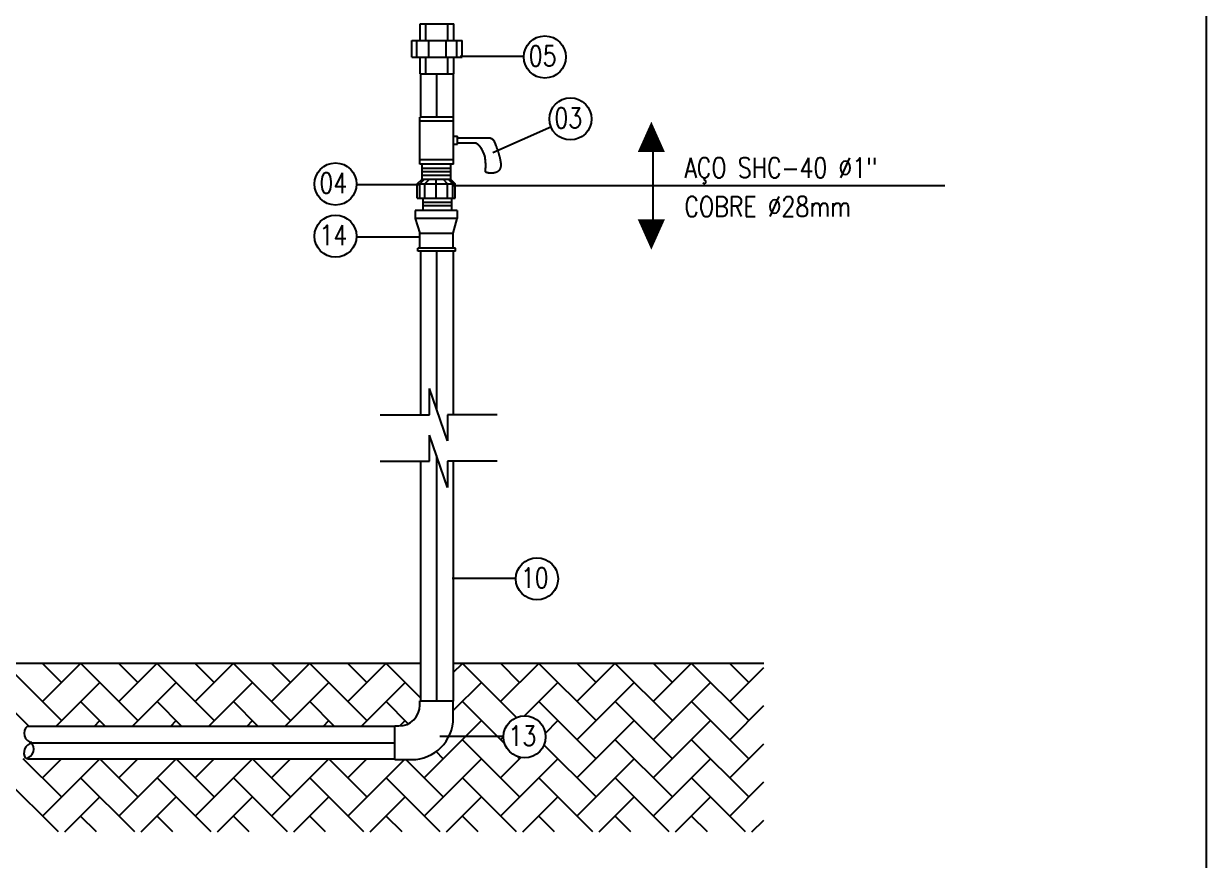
# Model space of a CAD drawing. Header units: millimetres. Extents: x 23536 to 47095, y 9984 to 20154.
# Drawn here: x 23630.24 to 23641.93, y 9996.04 to 10004.31 of the extents above; entities that cross this region are included whole.
import ezdxf

# ---------------------------------------------------------------- set-up
doc = ezdxf.new("R2010")
doc.units = ezdxf.units.MM
doc.header["$LTSCALE"] = 30
doc.header["$MEASUREMENT"] = 0
for name, color, linetype in [('ARQ', 8, 'CONTINUOUS'), ('DIM', 7, 'CONTINUOUS'), ('INC', 7, 'CONTINUOUS'), ('LAYER8', 1, 'CONTINUOUS'), ('NORMO-INST', 3, 'CONTINUOUS')]:
    doc.layers.add(name, color=color, linetype=linetype)
doc.styles.add('ROMANS', font='romans.shx', dxfattribs={"height": 0.14})

msp = doc.modelspace()

# ---------------------------------------------------------------- linework, layer by layer
at = {"layer": 'ARQ'}
for p, q in [((23634.323, 10003.81), (23634.323, 10003.387)), ((23636.459, 10003.041), (23636.459, 10002.326)), ((23634.483, 10002.709), (23639.342, 10002.709)), ((23634.156, 10002.237), (23634.487, 10002.237)), ((23634.323, 10002.059), (23634.323, 10000.502)), ((23634.432, 10000.185), (23634.253, 10000.702)), ((23634.253, 10000.444), (23634.253, 10000.702)), ((23633.765, 10000.444), (23634.253, 10000.444)), ((23634.921, 10000.444), (23634.432, 10000.444)), ((23634.432, 10000.444), (23634.432, 10000.185)), ((23634.253, 9999.984), (23634.253, 10000.243)), ((23634.432, 9999.726), (23634.253, 10000.243)), ((23634.323, 10000.042), (23634.323, 9997.612)), ((23633.765, 9999.984), (23634.253, 9999.984)), ((23634.921, 9999.984), (23634.432, 9999.984)), ((23634.432, 9999.984), (23634.432, 9999.726)), ((23630.618, 9997.421), (23630.053, 9997.985)), ((23630.429, 9997.609), (23630.805, 9997.985)), ((23630.618, 9997.798), (23630.43, 9997.985)), ((23631.372, 9997.421), (23630.808, 9997.985)), ((23631.184, 9997.609), (23631.56, 9997.985)), ((23631.372, 9997.798), (23631.185, 9997.985)), ((23632.126, 9997.421), (23631.562, 9997.985)), ((23631.938, 9997.609), (23632.314, 9997.985)), ((23632.126, 9997.798), (23631.939, 9997.985)), ((23632.881, 9997.421), (23632.316, 9997.985)), ((23632.692, 9997.609), (23633.068, 9997.985)), ((23632.881, 9997.798), (23632.693, 9997.985)), ((23633.635, 9997.421), (23633.07, 9997.985)), ((23633.446, 9997.609), (23633.822, 9997.985)), ((23633.635, 9997.798), (23633.447, 9997.985)), ((23634.163, 9997.646), (23633.825, 9997.985)), ((23634.487, 9997.896), (23634.577, 9997.985)), ((23635.111, 9997.453), (23634.579, 9997.985)), ((23634.955, 9997.609), (23635.331, 9997.985)), ((23635.143, 9997.798), (23634.956, 9997.985)), ((23635.898, 9997.421), (23635.333, 9997.985)), ((23635.709, 9997.609), (23636.085, 9997.985)), ((23635.898, 9997.798), (23635.71, 9997.985)), ((23636.652, 9997.421), (23636.087, 9997.985)), ((23636.463, 9997.609), (23636.839, 9997.985)), ((23636.652, 9997.798), (23636.464, 9997.985)), ((23637.406, 9997.421), (23636.842, 9997.985)), ((23637.218, 9997.609), (23637.555, 9997.947)), ((23637.406, 9997.798), (23637.219, 9997.985)), ((23630.564, 9997.367), (23630.995, 9997.798)), ((23631.319, 9997.367), (23631.749, 9997.798)), ((23632.073, 9997.367), (23632.504, 9997.798)), ((23632.827, 9997.367), (23633.258, 9997.798)), ((23633.581, 9997.367), (23634.012, 9997.798)), ((23634.488, 9997.52), (23634.766, 9997.798)), ((23635.192, 9997.469), (23635.52, 9997.798)), ((23635.709, 9997.232), (23636.275, 9997.798)), ((23636.463, 9997.232), (23637.029, 9997.798)), ((23630.294, 9997.367), (23630.052, 9997.609)), ((23631.048, 9997.367), (23630.806, 9997.609)), ((23631.803, 9997.367), (23631.561, 9997.609)), ((23632.557, 9997.367), (23632.315, 9997.609)), ((23633.311, 9997.367), (23633.069, 9997.609)), ((23634.043, 9997.39), (23633.823, 9997.609)), ((23634.996, 9997.191), (23634.578, 9997.609)), ((23635.898, 9997.044), (23635.332, 9997.609)), ((23636.652, 9997.044), (23636.086, 9997.609)), ((23637.406, 9997.044), (23636.84, 9997.609)), ((23637.218, 9997.232), (23637.555, 9997.57)), ((23630.942, 9997.367), (23630.995, 9997.421)), ((23631.696, 9997.367), (23631.749, 9997.421)), ((23632.45, 9997.367), (23632.504, 9997.421)), ((23633.204, 9997.367), (23633.258, 9997.421)), ((23633.959, 9997.368), (23634.012, 9997.421)), ((23634.201, 9996.855), (23634.766, 9997.421)), ((23635.397, 9997.297), (23635.52, 9997.421)), ((23635.709, 9996.855), (23636.275, 9997.421)), ((23636.463, 9996.855), (23637.029, 9997.421)), ((23635.143, 9996.667), (23634.578, 9997.232)), ((23634.955, 9997.232), (23634.984, 9997.261)), ((23636.652, 9996.667), (23636.086, 9997.232)), ((23637.406, 9996.667), (23636.84, 9997.232)), ((23630.32, 9997.203), (23633.906, 9997.203)), ((23634.389, 9997.044), (23634.317, 9997.115)), ((23635.898, 9996.667), (23635.384, 9997.18)), ((23637.218, 9996.855), (23637.555, 9997.192)), ((23630.618, 9996.667), (23630.239, 9997.045)), ((23630.429, 9996.478), (23630.995, 9997.043)), ((23630.429, 9996.855), (23630.618, 9997.043)), ((23631.372, 9996.667), (23630.995, 9997.043)), ((23631.184, 9996.478), (23631.749, 9997.043)), ((23631.184, 9996.855), (23631.372, 9997.043)), ((23632.126, 9996.667), (23631.749, 9997.043)), ((23631.938, 9996.478), (23632.503, 9997.043)), ((23631.938, 9996.855), (23632.126, 9997.043)), ((23632.881, 9996.667), (23632.504, 9997.043)), ((23632.692, 9996.478), (23633.258, 9997.043)), ((23632.692, 9996.855), (23632.88, 9997.043)), ((23633.635, 9996.667), (23633.258, 9997.043)), ((23633.446, 9996.855), (23633.635, 9997.043)), ((23633.446, 9996.478), (23634.005, 9997.036)), ((23634.389, 9996.667), (23634.019, 9997.036)), ((23634.201, 9996.478), (23634.766, 9997.044)), ((23634.955, 9996.855), (23635.156, 9997.056)), ((23634.955, 9996.478), (23635.52, 9997.044)), ((23635.143, 9997.044), (23635.122, 9997.065)), ((23635.709, 9996.478), (23636.275, 9997.044)), ((23636.463, 9996.478), (23637.029, 9997.044)), ((23630.587, 9996.321), (23630.052, 9996.855)), ((23631.341, 9996.321), (23630.806, 9996.855)), ((23632.095, 9996.321), (23631.561, 9996.855)), ((23632.849, 9996.321), (23632.315, 9996.855)), ((23633.604, 9996.321), (23633.069, 9996.855)), ((23634.358, 9996.321), (23633.823, 9996.855)), ((23635.112, 9996.321), (23634.578, 9996.855)), ((23635.866, 9996.321), (23635.332, 9996.855)), ((23636.621, 9996.321), (23636.086, 9996.855)), ((23637.375, 9996.321), (23636.84, 9996.855)), ((23637.218, 9996.478), (23637.555, 9996.815)), ((23630.649, 9996.321), (23630.995, 9996.667)), ((23631.403, 9996.321), (23631.749, 9996.667)), ((23632.158, 9996.321), (23632.504, 9996.667)), ((23632.912, 9996.321), (23633.258, 9996.667)), ((23633.666, 9996.321), (23634.012, 9996.667)), ((23634.42, 9996.321), (23634.766, 9996.667)), ((23635.175, 9996.321), (23635.52, 9996.667)), ((23635.929, 9996.321), (23636.275, 9996.667)), ((23636.683, 9996.321), (23637.029, 9996.667)), ((23630.964, 9996.321), (23630.806, 9996.478)), ((23631.718, 9996.321), (23631.561, 9996.478)), ((23632.472, 9996.321), (23632.315, 9996.478)), ((23633.226, 9996.321), (23633.069, 9996.478)), ((23633.981, 9996.321), (23633.823, 9996.478)), ((23634.735, 9996.321), (23634.578, 9996.478)), ((23635.489, 9996.321), (23635.332, 9996.478)), ((23636.243, 9996.321), (23636.086, 9996.478)), ((23636.998, 9996.321), (23636.84, 9996.478)), ((23637.437, 9996.321), (23637.555, 9996.438))]:
    msp.add_line(p, q, dxfattribs=at)
for points in [[(23636.444, 10003.34, 0, 0.267, 0), (23636.444, 10003.041, 0.267, 0.267, 0)], [(23636.444, 10002.074, 0, 0.267, 0), (23636.444, 10002.373, 0.267, 0.267, 0)]]:
    msp.add_lwpolyline(points, format="xyseb", dxfattribs=at)
for centre, radius, start, end in [((23630.343, 9997.296), 0.095, 131.6191, 260.6759), ((23630.346, 9997.102), 0.1, 102.7481, 213.6002), ((23630.248, 9997.14), 0.095, 279.3241, 48.3809)]:
    msp.add_arc(centre, radius, start, end, dxfattribs=at)
at = {"layer": 'DIM', "color": 7}
for p, q in [((23634.216, 10004.142), (23634.216, 10004.307)), ((23634.435, 10004.142), (23634.435, 10004.307)), ((23634.128, 10003.976), (23634.128, 10004.142)), ((23634.245, 10003.976), (23634.245, 10004.142)), ((23634.418, 10003.976), (23634.418, 10004.142)), ((23634.523, 10003.976), (23634.523, 10004.142)), ((23634.216, 10003.811), (23634.216, 10003.976)), ((23634.435, 10003.811), (23634.435, 10003.976)), ((23634.489, 10003.344), (23634.158, 10003.344)), ((23634.489, 10002.961), (23634.158, 10002.961)), ((23634.181, 10002.879), (23634.462, 10002.879)), ((23634.181, 10002.846), (23634.462, 10002.846)), ((23634.157, 10002.724), (23634.204, 10002.771)), ((23634.157, 10002.584), (23634.157, 10002.724)), ((23634.181, 10002.812), (23634.462, 10002.812)), ((23634.207, 10002.724), (23634.254, 10002.771)), ((23634.207, 10002.584), (23634.207, 10002.724)), ((23634.32, 10002.584), (23634.32, 10002.771)), ((23634.432, 10002.724), (23634.386, 10002.771)), ((23634.432, 10002.584), (23634.432, 10002.724)), ((23634.482, 10002.724), (23634.436, 10002.771)), ((23634.482, 10002.584), (23634.482, 10002.724)), ((23634.187, 10002.544), (23634.469, 10002.544)), ((23634.187, 10002.51), (23634.469, 10002.51))]:
    msp.add_line(p, q, dxfattribs=at)
at = {"layer": 'INC'}
for p, q in [((23634.163, 10003.81), (23634.163, 10003.387)), ((23634.487, 10003.81), (23634.487, 10003.387)), ((23634.163, 10002.069), (23634.163, 10000.444)), ((23634.487, 10002.069), (23634.487, 10000.444)), ((23634.163, 9999.984), (23634.163, 9997.612)), ((23634.487, 9999.984), (23634.487, 9997.612)), ((23634.163, 9997.985), (23628.822, 9997.985)), ((23637.555, 9997.985), (23634.487, 9997.985)), ((23630.28, 9997.367), (23633.906, 9997.367)), ((23630.28, 9997.043), (23633.906, 9997.043))]:
    msp.add_line(p, q, dxfattribs=at)
at = {"layer": 'LAYER8'}
msp.add_line((23641.927, 9984.83), (23641.927, 10013.232), dxfattribs=at)
at = {"layer": 'NORMO-INST'}
for p, q in [((23634.161, 10004.142), (23634.161, 10004.307)), ((23634.161, 10004.307), (23634.493, 10004.307)), ((23634.493, 10004.142), (23634.493, 10004.307)), ((23634.079, 10004.142), (23634.575, 10004.142)), ((23634.079, 10003.976), (23634.079, 10004.142)), ((23634.575, 10003.976), (23634.575, 10004.142)), ((23634.079, 10003.976), (23634.575, 10003.976)), ((23634.161, 10003.811), (23634.161, 10003.976)), ((23634.493, 10003.811), (23634.493, 10003.976)), ((23635.19, 10003.984), (23634.554, 10003.984)), ((23634.161, 10003.811), (23634.493, 10003.811)), ((23634.158, 10002.921), (23634.158, 10003.384)), ((23634.489, 10003.384), (23634.158, 10003.384)), ((23634.489, 10002.921), (23634.489, 10003.384)), ((23634.489, 10003.198), (23634.53, 10003.198)), ((23634.53, 10003.116), (23634.53, 10003.198)), ((23635.459, 10003.29), (23634.877, 10003.032)), ((23634.489, 10003.116), (23634.53, 10003.116)), ((23634.489, 10002.921), (23634.158, 10002.921)), ((23634.181, 10002.771), (23634.181, 10002.92)), ((23634.462, 10002.771), (23634.462, 10002.92)), ((23633.525, 10002.72), (23634.162, 10002.72)), ((23634.132, 10002.724), (23634.179, 10002.771)), ((23634.132, 10002.584), (23634.132, 10002.724)), ((23634.132, 10002.724), (23634.507, 10002.724)), ((23634.179, 10002.771), (23634.46, 10002.771)), ((23634.46, 10002.771), (23634.507, 10002.724)), ((23634.507, 10002.584), (23634.507, 10002.724)), ((23634.132, 10002.584), (23634.507, 10002.584)), ((23634.187, 10002.584), (23634.187, 10002.47)), ((23634.469, 10002.584), (23634.469, 10002.47)), ((23634.11, 10002.462), (23634.11, 10002.383)), ((23634.527, 10002.462), (23634.11, 10002.462)), ((23634.11, 10002.383), (23634.156, 10002.237)), ((23634.527, 10002.383), (23634.11, 10002.383)), ((23634.487, 10002.383), (23634.156, 10002.383)), ((23634.487, 10002.383), (23634.156, 10002.383)), ((23634.487, 10002.237), (23634.527, 10002.383)), ((23634.527, 10002.462), (23634.527, 10002.383)), ((23633.525, 10002.203), (23634.162, 10002.203)), ((23634.156, 10002.09), (23634.156, 10002.237)), ((23634.487, 10002.09), (23634.487, 10002.237)), ((23634.511, 10002.09), (23634.139, 10002.09)), ((23634.139, 10002.059), (23634.139, 10002.09)), ((23634.511, 10002.059), (23634.139, 10002.059)), ((23634.487, 10002.09), (23634.156, 10002.09)), ((23634.511, 10002.059), (23634.511, 10002.09)), ((23635.113, 9998.827), (23634.476, 9998.827)), ((23634.157, 9997.575), (23634.157, 9997.616)), ((23634.157, 9997.616), (23634.488, 9997.616)), ((23634.488, 9997.45), (23634.488, 9997.616)), ((23633.909, 9997.036), (23633.909, 9997.368)), ((23633.909, 9997.368), (23633.95, 9997.368)), ((23634.991, 9997.265), (23634.354, 9997.265)), ((23633.909, 9997.036), (23634.074, 9997.036))]:
    msp.add_line(p, q, dxfattribs=at)
msp.add_lwpolyline([(23634.529, 10003.179), (23634.559, 10003.179), (23634.586, 10003.179), (23634.611, 10003.179), (23634.633, 10003.179), (23634.653, 10003.179), (23634.671, 10003.179), (23634.687, 10003.179), (23634.701, 10003.179), (23634.713, 10003.179), (23634.724, 10003.179), (23634.733, 10003.179), (23634.741, 10003.179), (23634.748, 10003.179), (23634.754, 10003.179), (23634.759, 10003.179), (23634.764, 10003.179), (23634.769, 10003.179), (23634.773, 10003.179), (23634.778, 10003.179), (23634.782, 10003.179), (23634.786, 10003.179), (23634.789, 10003.179), (23634.793, 10003.179), (23634.796, 10003.179), (23634.799, 10003.179), (23634.802, 10003.179), (23634.805, 10003.179), (23634.808, 10003.179), (23634.81, 10003.179), (23634.813, 10003.179), (23634.815, 10003.179), (23634.817, 10003.179), (23634.819, 10003.179), (23634.821, 10003.179), (23634.822, 10003.179), (23634.824, 10003.179), (23634.825, 10003.179), (23634.827, 10003.179), (23634.828, 10003.179), (23634.829, 10003.179), (23634.83, 10003.179), (23634.831, 10003.179), (23634.832, 10003.179), (23634.833, 10003.179), (23634.834, 10003.179), (23634.834, 10003.179), (23634.835, 10003.179), (23634.836, 10003.179), (23634.836, 10003.179), (23634.837, 10003.179), (23634.837, 10003.179), (23634.838, 10003.179), (23634.838, 10003.179), (23634.838, 10003.179), (23634.839, 10003.179), (23634.839, 10003.179), (23634.839, 10003.179), (23634.84, 10003.179), (23634.84, 10003.179), (23634.84, 10003.179), (23634.841, 10003.179), (23634.841, 10003.179), (23634.841, 10003.179), (23634.841, 10003.179), (23634.842, 10003.179), (23634.842, 10003.179), (23634.842, 10003.179), (23634.842, 10003.179), (23634.843, 10003.179), (23634.843, 10003.179), (23634.843, 10003.179), (23634.844, 10003.179), (23634.844, 10003.179), (23634.844, 10003.179), (23634.844, 10003.179), (23634.844, 10003.179), (23634.845, 10003.179), (23634.845, 10003.179), (23634.845, 10003.179), (23634.845, 10003.179), (23634.846, 10003.179), (23634.846, 10003.179), (23634.846, 10003.179), (23634.846, 10003.179), (23634.847, 10003.179), (23634.847, 10003.179), (23634.847, 10003.179), (23634.847, 10003.179), (23634.847, 10003.179), (23634.848, 10003.179), (23634.848, 10003.179), (23634.848, 10003.179), (23634.848, 10003.179), (23634.848, 10003.179), (23634.849, 10003.179), (23634.849, 10003.179), (23634.849, 10003.179), (23634.849, 10003.179), (23634.849, 10003.179), (23634.85, 10003.179), (23634.85, 10003.179), (23634.85, 10003.179), (23634.85, 10003.179), (23634.85, 10003.179), (23634.851, 10003.179), (23634.851, 10003.179), (23634.851, 10003.179), (23634.851, 10003.179), (23634.851, 10003.179), (23634.852, 10003.179), (23634.852, 10003.179), (23634.852, 10003.179), (23634.852, 10003.178), (23634.852, 10003.178), (23634.853, 10003.178), (23634.853, 10003.178), (23634.853, 10003.178), (23634.853, 10003.178), (23634.853, 10003.178), (23634.854, 10003.178), (23634.854, 10003.178), (23634.854, 10003.178), (23634.854, 10003.178), (23634.854, 10003.178), (23634.855, 10003.178), (23634.855, 10003.178), (23634.855, 10003.178), (23634.855, 10003.178), (23634.855, 10003.178), (23634.856, 10003.177), (23634.856, 10003.177), (23634.856, 10003.177), (23634.856, 10003.177), (23634.856, 10003.177), (23634.857, 10003.177), (23634.857, 10003.177), (23634.857, 10003.177), (23634.857, 10003.177), (23634.858, 10003.177), (23634.858, 10003.177), (23634.858, 10003.177), (23634.858, 10003.176), (23634.858, 10003.176), (23634.859, 10003.176), (23634.859, 10003.176), (23634.859, 10003.176), (23634.859, 10003.176), (23634.859, 10003.176), (23634.86, 10003.176), (23634.86, 10003.176), (23634.86, 10003.176), (23634.86, 10003.176), (23634.861, 10003.175), (23634.861, 10003.175), (23634.861, 10003.175), (23634.861, 10003.175), (23634.861, 10003.175), (23634.862, 10003.175), (23634.862, 10003.175), (23634.862, 10003.175), (23634.862, 10003.175), (23634.862, 10003.174), (23634.863, 10003.174), (23634.863, 10003.174), (23634.863, 10003.174), (23634.863, 10003.174), (23634.864, 10003.174), (23634.864, 10003.174), (23634.864, 10003.174), (23634.864, 10003.174), (23634.864, 10003.173), (23634.865, 10003.173), (23634.865, 10003.173), (23634.865, 10003.173), (23634.865, 10003.173), (23634.865, 10003.173), (23634.866, 10003.173), (23634.866, 10003.173), (23634.866, 10003.173), (23634.866, 10003.172), (23634.866, 10003.172), (23634.867, 10003.172), (23634.867, 10003.172), (23634.867, 10003.172), (23634.867, 10003.172), (23634.867, 10003.172), (23634.868, 10003.172), (23634.868, 10003.172), (23634.868, 10003.171), (23634.868, 10003.171), (23634.868, 10003.171), (23634.869, 10003.171), (23634.869, 10003.171), (23634.869, 10003.171), (23634.869, 10003.171), (23634.869, 10003.171), (23634.87, 10003.171), (23634.87, 10003.17), (23634.87, 10003.17), (23634.87, 10003.17), (23634.87, 10003.17), (23634.871, 10003.17), (23634.871, 10003.17), (23634.871, 10003.17), (23634.871, 10003.17), (23634.871, 10003.169), (23634.871, 10003.169), (23634.872, 10003.169), (23634.872, 10003.169), (23634.872, 10003.169), (23634.872, 10003.169), (23634.872, 10003.169), (23634.873, 10003.169), (23634.873, 10003.168), (23634.873, 10003.168), (23634.873, 10003.168), (23634.873, 10003.168), (23634.873, 10003.168), (23634.874, 10003.168), (23634.874, 10003.168), (23634.874, 10003.168), (23634.874, 10003.167), (23634.874, 10003.167), (23634.875, 10003.167), (23634.875, 10003.167), (23634.875, 10003.167), (23634.875, 10003.167), (23634.875, 10003.167), (23634.875, 10003.166), (23634.876, 10003.166), (23634.876, 10003.166), (23634.876, 10003.166), (23634.876, 10003.166), (23634.876, 10003.166), (23634.876, 10003.166), (23634.877, 10003.165), (23634.877, 10003.165), (23634.877, 10003.165), (23634.877, 10003.165), (23634.877, 10003.165), (23634.877, 10003.165), (23634.878, 10003.164), (23634.878, 10003.164), (23634.878, 10003.164), (23634.878, 10003.164), (23634.878, 10003.164), (23634.879, 10003.164), (23634.879, 10003.163), (23634.879, 10003.163), (23634.879, 10003.163), (23634.879, 10003.163), (23634.879, 10003.163), (23634.88, 10003.163), (23634.88, 10003.162), (23634.88, 10003.162), (23634.88, 10003.162), (23634.88, 10003.162), (23634.88, 10003.162), (23634.881, 10003.161), (23634.881, 10003.161), (23634.881, 10003.161), (23634.881, 10003.161), (23634.881, 10003.161), (23634.881, 10003.16), (23634.882, 10003.16), (23634.882, 10003.16), (23634.882, 10003.16), (23634.882, 10003.16), (23634.882, 10003.159), (23634.882, 10003.159), (23634.883, 10003.159), (23634.883, 10003.159), (23634.883, 10003.159), (23634.883, 10003.158), (23634.883, 10003.158), (23634.884, 10003.158), (23634.884, 10003.158), (23634.884, 10003.157), (23634.884, 10003.157), (23634.884, 10003.157), (23634.884, 10003.157), (23634.885, 10003.157), (23634.885, 10003.156), (23634.885, 10003.156), (23634.885, 10003.156), (23634.885, 10003.156), (23634.885, 10003.155), (23634.886, 10003.155), (23634.886, 10003.155), (23634.886, 10003.155), (23634.886, 10003.154), (23634.886, 10003.154), (23634.886, 10003.154), (23634.887, 10003.154), (23634.887, 10003.153), (23634.887, 10003.153), (23634.887, 10003.153), (23634.887, 10003.153), (23634.887, 10003.152), (23634.888, 10003.152), (23634.888, 10003.152), (23634.888, 10003.151), (23634.888, 10003.151), (23634.888, 10003.151), (23634.889, 10003.151), (23634.889, 10003.15), (23634.889, 10003.15), (23634.889, 10003.15), (23634.889, 10003.15), (23634.889, 10003.149), (23634.89, 10003.149), (23634.89, 10003.149), (23634.89, 10003.148), (23634.89, 10003.148), (23634.89, 10003.148), (23634.89, 10003.147), (23634.891, 10003.147), (23634.891, 10003.147), (23634.891, 10003.147), (23634.891, 10003.146), (23634.891, 10003.146), (23634.892, 10003.145), (23634.892, 10003.145), (23634.892, 10003.145), (23634.892, 10003.144), (23634.892, 10003.144), (23634.893, 10003.143), (23634.893, 10003.143), (23634.893, 10003.143), (23634.893, 10003.142), (23634.893, 10003.142), (23634.894, 10003.141), (23634.894, 10003.14), (23634.894, 10003.14), (23634.894, 10003.139), (23634.895, 10003.139), (23634.895, 10003.138), (23634.895, 10003.137), (23634.896, 10003.137), (23634.896, 10003.136), (23634.896, 10003.135), (23634.897, 10003.134), (23634.897, 10003.134), (23634.897, 10003.133), (23634.898, 10003.132), (23634.898, 10003.131), (23634.898, 10003.13), (23634.899, 10003.129), (23634.899, 10003.128), (23634.9, 10003.127), (23634.9, 10003.126), (23634.9, 10003.124), (23634.901, 10003.123), (23634.901, 10003.122), (23634.902, 10003.121), (23634.902, 10003.119), (23634.903, 10003.118), (23634.904, 10003.116), (23634.904, 10003.115), (23634.905, 10003.113), (23634.905, 10003.112), (23634.906, 10003.11), (23634.906, 10003.109), (23634.907, 10003.107), (23634.908, 10003.105), (23634.908, 10003.103), (23634.909, 10003.101), (23634.91, 10003.099), (23634.911, 10003.097), (23634.911, 10003.095), (23634.912, 10003.093), (23634.913, 10003.091), (23634.914, 10003.088), (23634.915, 10003.086), (23634.915, 10003.084), (23634.916, 10003.081), (23634.917, 10003.079), (23634.918, 10003.076), (23634.919, 10003.073), (23634.92, 10003.071), (23634.921, 10003.068), (23634.922, 10003.065), (23634.923, 10003.062), (23634.924, 10003.059), (23634.925, 10003.056), (23634.926, 10003.053), (23634.927, 10003.05), (23634.928, 10003.047), (23634.929, 10003.044), (23634.93, 10003.041), (23634.931, 10003.038), (23634.932, 10003.034), (23634.933, 10003.031), (23634.934, 10003.028), (23634.935, 10003.024), (23634.936, 10003.021), (23634.937, 10003.018), (23634.938, 10003.014), (23634.939, 10003.011), (23634.94, 10003.007), (23634.941, 10003.004), (23634.942, 10003), (23634.943, 10002.997), (23634.944, 10002.993), (23634.945, 10002.99), (23634.946, 10002.986), (23634.947, 10002.983), (23634.947, 10002.979), (23634.948, 10002.976), (23634.949, 10002.972), (23634.95, 10002.969), (23634.951, 10002.965), (23634.951, 10002.962), (23634.952, 10002.958), (23634.952, 10002.955), (23634.953, 10002.951), (23634.954, 10002.948), (23634.954, 10002.945), (23634.955, 10002.941), (23634.955, 10002.938), (23634.955, 10002.935), (23634.956, 10002.931), (23634.956, 10002.928), (23634.956, 10002.925), (23634.956, 10002.922), (23634.956, 10002.918), (23634.957, 10002.915), (23634.957, 10002.912), (23634.957, 10002.909), (23634.956, 10002.906), (23634.956, 10002.903), (23634.956, 10002.901), (23634.956, 10002.898), (23634.955, 10002.895), (23634.955, 10002.892), (23634.955, 10002.89), (23634.954, 10002.887), (23634.953, 10002.885), (23634.953, 10002.882), (23634.952, 10002.88), (23634.951, 10002.877), (23634.95, 10002.875), (23634.949, 10002.873), (23634.948, 10002.871), (23634.947, 10002.869), (23634.946, 10002.867), (23634.945, 10002.865), (23634.944, 10002.863), (23634.942, 10002.861), (23634.941, 10002.86), (23634.94, 10002.858), (23634.938, 10002.856), (23634.937, 10002.855), (23634.935, 10002.853), (23634.933, 10002.852), (23634.932, 10002.85), (23634.93, 10002.849), (23634.928, 10002.848), (23634.926, 10002.847), (23634.925, 10002.845), (23634.923, 10002.844), (23634.921, 10002.843), (23634.919, 10002.842), (23634.917, 10002.841), (23634.915, 10002.84), (23634.913, 10002.84), (23634.911, 10002.839), (23634.909, 10002.838), (23634.907, 10002.837), (23634.905, 10002.837), (23634.903, 10002.836), (23634.9, 10002.835), (23634.898, 10002.835), (23634.896, 10002.834), (23634.894, 10002.834), (23634.892, 10002.833), (23634.89, 10002.833), (23634.887, 10002.833), (23634.885, 10002.832), (23634.883, 10002.832), (23634.881, 10002.832), (23634.879, 10002.832), (23634.877, 10002.831), (23634.874, 10002.831), (23634.872, 10002.831), (23634.87, 10002.831), (23634.868, 10002.831), (23634.866, 10002.831), (23634.864, 10002.831), (23634.862, 10002.831), (23634.86, 10002.831), (23634.858, 10002.831), (23634.856, 10002.831), (23634.854, 10002.831), (23634.852, 10002.831), (23634.85, 10002.831), (23634.848, 10002.831), (23634.846, 10002.831), (23634.845, 10002.832), (23634.843, 10002.832), (23634.841, 10002.832), (23634.839, 10002.832), (23634.838, 10002.832), (23634.836, 10002.832), (23634.835, 10002.833), (23634.833, 10002.833), (23634.832, 10002.833), (23634.83, 10002.833), (23634.829, 10002.834), (23634.828, 10002.834), (23634.827, 10002.834), (23634.825, 10002.835), (23634.824, 10002.835), (23634.823, 10002.835), (23634.822, 10002.836), (23634.821, 10002.836), (23634.82, 10002.836), (23634.819, 10002.837), (23634.818, 10002.837), (23634.817, 10002.837), (23634.816, 10002.838), (23634.816, 10002.838), (23634.815, 10002.838), (23634.814, 10002.839), (23634.813, 10002.839), (23634.813, 10002.839), (23634.812, 10002.84), (23634.812, 10002.84), (23634.811, 10002.841), (23634.81, 10002.841), (23634.81, 10002.842), (23634.81, 10002.842), (23634.809, 10002.842), (23634.809, 10002.843), (23634.808, 10002.843), (23634.808, 10002.844), (23634.808, 10002.844), (23634.807, 10002.845), (23634.807, 10002.845), (23634.807, 10002.846), (23634.806, 10002.846), (23634.806, 10002.846), (23634.806, 10002.847), (23634.806, 10002.847), (23634.806, 10002.848), (23634.805, 10002.848), (23634.805, 10002.849), (23634.805, 10002.849), (23634.805, 10002.85), (23634.805, 10002.85), (23634.805, 10002.851), (23634.805, 10002.851), (23634.805, 10002.852), (23634.805, 10002.853), (23634.805, 10002.853), (23634.805, 10002.854), (23634.805, 10002.854), (23634.805, 10002.855), (23634.805, 10002.855), (23634.805, 10002.856), (23634.805, 10002.856), (23634.805, 10002.857), (23634.805, 10002.857), (23634.805, 10002.858), (23634.805, 10002.858), (23634.805, 10002.859), (23634.805, 10002.859), (23634.805, 10002.86), (23634.805, 10002.861), (23634.805, 10002.861), (23634.805, 10002.862), (23634.805, 10002.862), (23634.805, 10002.863), (23634.806, 10002.863), (23634.806, 10002.864), (23634.806, 10002.864), (23634.806, 10002.865), (23634.806, 10002.865), (23634.806, 10002.866), (23634.806, 10002.867), (23634.806, 10002.867), (23634.806, 10002.868), (23634.806, 10002.868), (23634.806, 10002.869), (23634.806, 10002.869), (23634.806, 10002.87), (23634.806, 10002.87), (23634.806, 10002.871), (23634.806, 10002.872), (23634.806, 10002.872), (23634.806, 10002.873), (23634.807, 10002.873), (23634.807, 10002.874), (23634.807, 10002.874), (23634.807, 10002.875), (23634.807, 10002.875), (23634.807, 10002.876), (23634.807, 10002.876), (23634.807, 10002.877), (23634.807, 10002.877), (23634.807, 10002.878), (23634.807, 10002.878), (23634.807, 10002.879), (23634.807, 10002.88), (23634.807, 10002.88), (23634.807, 10002.881), (23634.807, 10002.881), (23634.807, 10002.882), (23634.807, 10002.882), (23634.807, 10002.883), (23634.807, 10002.883), (23634.807, 10002.884), (23634.808, 10002.884), (23634.808, 10002.885), (23634.808, 10002.885), (23634.808, 10002.886), (23634.808, 10002.886), (23634.808, 10002.887), (23634.808, 10002.887), (23634.808, 10002.888), (23634.808, 10002.888), (23634.808, 10002.889), (23634.808, 10002.889), (23634.808, 10002.889), (23634.808, 10002.89), (23634.808, 10002.89), (23634.808, 10002.891), (23634.808, 10002.891), (23634.808, 10002.892), (23634.808, 10002.892), (23634.808, 10002.893), (23634.808, 10002.893), (23634.808, 10002.893), (23634.808, 10002.894), (23634.808, 10002.894), (23634.808, 10002.895), (23634.808, 10002.895), (23634.808, 10002.896), (23634.808, 10002.896), (23634.808, 10002.896), (23634.808, 10002.897), (23634.808, 10002.897), (23634.808, 10002.898), (23634.809, 10002.898), (23634.809, 10002.898), (23634.809, 10002.899), (23634.809, 10002.899), (23634.809, 10002.9), (23634.809, 10002.9), (23634.809, 10002.9), (23634.809, 10002.901), (23634.809, 10002.901), (23634.809, 10002.901), (23634.809, 10002.902), (23634.809, 10002.902), (23634.809, 10002.903), (23634.809, 10002.903), (23634.809, 10002.903), (23634.809, 10002.904), (23634.809, 10002.904), (23634.809, 10002.904), (23634.809, 10002.905), (23634.809, 10002.905), (23634.809, 10002.906), (23634.809, 10002.906), (23634.809, 10002.906), (23634.809, 10002.907), (23634.809, 10002.907), (23634.809, 10002.908), (23634.809, 10002.908), (23634.809, 10002.908), (23634.809, 10002.909), (23634.809, 10002.909), (23634.809, 10002.91), (23634.809, 10002.91), (23634.809, 10002.91), (23634.809, 10002.911), (23634.809, 10002.911), (23634.809, 10002.912), (23634.809, 10002.912), (23634.809, 10002.912), (23634.809, 10002.913), (23634.809, 10002.913), (23634.809, 10002.914), (23634.808, 10002.914), (23634.808, 10002.915), (23634.808, 10002.915), (23634.808, 10002.916), (23634.808, 10002.916), (23634.808, 10002.917), (23634.808, 10002.917), (23634.808, 10002.917), (23634.808, 10002.918), (23634.808, 10002.918), (23634.808, 10002.919), (23634.808, 10002.92), (23634.808, 10002.92), (23634.808, 10002.921), (23634.808, 10002.921), (23634.808, 10002.922), (23634.808, 10002.922), (23634.808, 10002.923), (23634.808, 10002.923), (23634.808, 10002.924), (23634.808, 10002.924), (23634.808, 10002.925), (23634.808, 10002.926), (23634.808, 10002.926), (23634.808, 10002.927), (23634.808, 10002.927), (23634.808, 10002.928), (23634.808, 10002.929), (23634.808, 10002.929), (23634.808, 10002.93), (23634.808, 10002.93), (23634.807, 10002.931), (23634.807, 10002.932), (23634.807, 10002.932), (23634.807, 10002.933), (23634.807, 10002.933), (23634.807, 10002.934), (23634.807, 10002.935), (23634.807, 10002.935), (23634.807, 10002.936), (23634.807, 10002.937), (23634.807, 10002.937), (23634.807, 10002.938), (23634.807, 10002.939), (23634.807, 10002.939), (23634.807, 10002.94), (23634.807, 10002.941), (23634.807, 10002.941), (23634.807, 10002.942), (23634.807, 10002.942), (23634.807, 10002.943), (23634.807, 10002.944), (23634.806, 10002.944), (23634.806, 10002.945), (23634.806, 10002.946), (23634.806, 10002.946), (23634.806, 10002.947), (23634.806, 10002.948), (23634.806, 10002.948), (23634.806, 10002.949), (23634.806, 10002.95), (23634.806, 10002.95), (23634.806, 10002.951), (23634.806, 10002.951), (23634.806, 10002.952), (23634.806, 10002.953), (23634.806, 10002.953), (23634.806, 10002.954), (23634.806, 10002.954), (23634.806, 10002.955), (23634.805, 10002.956), (23634.805, 10002.956), (23634.805, 10002.957), (23634.805, 10002.957), (23634.805, 10002.958), (23634.805, 10002.959), (23634.805, 10002.959), (23634.805, 10002.96), (23634.805, 10002.96), (23634.805, 10002.961), (23634.805, 10002.961), (23634.805, 10002.962), (23634.805, 10002.963), (23634.805, 10002.963), (23634.805, 10002.964), (23634.805, 10002.964), (23634.805, 10002.965), (23634.804, 10002.965), (23634.804, 10002.966), (23634.804, 10002.966), (23634.804, 10002.967), (23634.804, 10002.967), (23634.804, 10002.968), (23634.804, 10002.968), (23634.804, 10002.969), (23634.804, 10002.969), (23634.804, 10002.97), (23634.804, 10002.97), (23634.804, 10002.971), (23634.804, 10002.971), (23634.804, 10002.971), (23634.804, 10002.972), (23634.804, 10002.972), (23634.804, 10002.973), (23634.804, 10002.973), (23634.803, 10002.974), (23634.803, 10002.974), (23634.803, 10002.975), (23634.803, 10002.975), (23634.803, 10002.975), (23634.803, 10002.976), (23634.803, 10002.976), (23634.803, 10002.977), (23634.803, 10002.977), (23634.803, 10002.978), (23634.803, 10002.978), (23634.803, 10002.978), (23634.803, 10002.979), (23634.803, 10002.979), (23634.803, 10002.98), (23634.803, 10002.98), (23634.803, 10002.98), (23634.802, 10002.981), (23634.802, 10002.981), (23634.802, 10002.981), (23634.802, 10002.982), (23634.802, 10002.982), (23634.802, 10002.983), (23634.802, 10002.983), (23634.802, 10002.983), (23634.802, 10002.984), (23634.802, 10002.984), (23634.802, 10002.984), (23634.802, 10002.985), (23634.802, 10002.985), (23634.802, 10002.985), (23634.802, 10002.986), (23634.802, 10002.986), (23634.802, 10002.987), (23634.801, 10002.987), (23634.801, 10002.987), (23634.801, 10002.988), (23634.801, 10002.988), (23634.801, 10002.988), (23634.801, 10002.989), (23634.801, 10002.989), (23634.801, 10002.989), (23634.801, 10002.99), (23634.801, 10002.99), (23634.801, 10002.99), (23634.801, 10002.991), (23634.801, 10002.991), (23634.801, 10002.991), (23634.801, 10002.992), (23634.801, 10002.992), (23634.801, 10002.992), (23634.8, 10002.993), (23634.8, 10002.993), (23634.8, 10002.993), (23634.8, 10002.994), (23634.8, 10002.994), (23634.8, 10002.994), (23634.8, 10002.995), (23634.8, 10002.995), (23634.8, 10002.995), (23634.8, 10002.996), (23634.8, 10002.996), (23634.8, 10002.996), (23634.8, 10002.997), (23634.8, 10002.997), (23634.799, 10002.997), (23634.799, 10002.998), (23634.799, 10002.998), (23634.799, 10002.998), (23634.799, 10002.999), (23634.799, 10002.999), (23634.799, 10002.999), (23634.799, 10003), (23634.799, 10003), (23634.799, 10003), (23634.798, 10003.001), (23634.798, 10003.001), (23634.798, 10003.002), (23634.798, 10003.002), (23634.798, 10003.002), (23634.798, 10003.003), (23634.798, 10003.003), (23634.798, 10003.003), (23634.798, 10003.004), (23634.797, 10003.004), (23634.797, 10003.005), (23634.797, 10003.005), (23634.797, 10003.005), (23634.797, 10003.006), (23634.797, 10003.006), (23634.797, 10003.007), (23634.796, 10003.007), (23634.796, 10003.008), (23634.796, 10003.008), (23634.796, 10003.008), (23634.796, 10003.009), (23634.796, 10003.009), (23634.796, 10003.01), (23634.795, 10003.01), (23634.795, 10003.011), (23634.795, 10003.011), (23634.795, 10003.012), (23634.795, 10003.012), (23634.794, 10003.013), (23634.794, 10003.013), (23634.794, 10003.014), (23634.794, 10003.014), (23634.794, 10003.015), (23634.793, 10003.015), (23634.793, 10003.016), (23634.793, 10003.016), (23634.793, 10003.017), (23634.793, 10003.017), (23634.792, 10003.018), (23634.792, 10003.018), (23634.792, 10003.019), (23634.792, 10003.019), (23634.791, 10003.02), (23634.791, 10003.02), (23634.791, 10003.021), (23634.791, 10003.021), (23634.791, 10003.022), (23634.79, 10003.023), (23634.79, 10003.023), (23634.79, 10003.024), (23634.79, 10003.024), (23634.789, 10003.025), (23634.789, 10003.025), (23634.789, 10003.026), (23634.789, 10003.027), (23634.788, 10003.027), (23634.788, 10003.028), (23634.788, 10003.028), (23634.788, 10003.029), (23634.787, 10003.029), (23634.787, 10003.03), (23634.787, 10003.031), (23634.786, 10003.031), (23634.786, 10003.032), (23634.786, 10003.032), (23634.786, 10003.033), (23634.785, 10003.034), (23634.785, 10003.034), (23634.785, 10003.035), (23634.785, 10003.035), (23634.784, 10003.036), (23634.784, 10003.037), (23634.784, 10003.037), (23634.783, 10003.038), (23634.783, 10003.038), (23634.783, 10003.039), (23634.783, 10003.04), (23634.782, 10003.04), (23634.782, 10003.041), (23634.782, 10003.041), (23634.781, 10003.042), (23634.781, 10003.043), (23634.781, 10003.043), (23634.781, 10003.044), (23634.78, 10003.045), (23634.78, 10003.045), (23634.78, 10003.046), (23634.779, 10003.046), (23634.779, 10003.047), (23634.779, 10003.048), (23634.779, 10003.048), (23634.778, 10003.049), (23634.778, 10003.049), (23634.778, 10003.05), (23634.777, 10003.051), (23634.777, 10003.051), (23634.777, 10003.052), (23634.777, 10003.052), (23634.776, 10003.053), (23634.776, 10003.053), (23634.776, 10003.054), (23634.775, 10003.055), (23634.775, 10003.055), (23634.775, 10003.056), (23634.775, 10003.056), (23634.774, 10003.057), (23634.774, 10003.058), (23634.774, 10003.058), (23634.773, 10003.059), (23634.773, 10003.059), (23634.773, 10003.06), (23634.773, 10003.06), (23634.772, 10003.061), (23634.772, 10003.062), (23634.772, 10003.062), (23634.771, 10003.063), (23634.771, 10003.063), (23634.771, 10003.064), (23634.771, 10003.064), (23634.77, 10003.065), (23634.77, 10003.065), (23634.77, 10003.066), (23634.769, 10003.066), (23634.769, 10003.067), (23634.769, 10003.068), (23634.769, 10003.068), (23634.768, 10003.069), (23634.768, 10003.069), (23634.768, 10003.07), (23634.767, 10003.07), (23634.767, 10003.071), (23634.767, 10003.071), (23634.767, 10003.072), (23634.766, 10003.072), (23634.766, 10003.073), (23634.766, 10003.073), (23634.765, 10003.074), (23634.765, 10003.074), (23634.765, 10003.075), (23634.765, 10003.075), (23634.764, 10003.076), (23634.764, 10003.076), (23634.764, 10003.077), (23634.763, 10003.077), (23634.763, 10003.078), (23634.763, 10003.078), (23634.762, 10003.078), (23634.762, 10003.079), (23634.762, 10003.079), (23634.762, 10003.08), (23634.761, 10003.08), (23634.761, 10003.081), (23634.761, 10003.081), (23634.76, 10003.081), (23634.76, 10003.082), (23634.76, 10003.082), (23634.76, 10003.083), (23634.759, 10003.083), (23634.759, 10003.084), (23634.759, 10003.084), (23634.758, 10003.084), (23634.758, 10003.085), (23634.758, 10003.085), (23634.758, 10003.085), (23634.757, 10003.086), (23634.757, 10003.086), (23634.757, 10003.087), (23634.756, 10003.087), (23634.756, 10003.087), (23634.756, 10003.088), (23634.756, 10003.088), (23634.755, 10003.088), (23634.755, 10003.089), (23634.755, 10003.089), (23634.755, 10003.089), (23634.754, 10003.09), (23634.754, 10003.09), (23634.754, 10003.09), (23634.753, 10003.091), (23634.753, 10003.091), (23634.753, 10003.091), (23634.753, 10003.092), (23634.752, 10003.092), (23634.752, 10003.092), (23634.752, 10003.093), (23634.751, 10003.093), (23634.751, 10003.093), (23634.751, 10003.094), (23634.751, 10003.094), (23634.75, 10003.094), (23634.75, 10003.095), (23634.75, 10003.095), (23634.75, 10003.095), (23634.749, 10003.095), (23634.749, 10003.096), (23634.749, 10003.096), (23634.749, 10003.096), (23634.748, 10003.097), (23634.748, 10003.097), (23634.748, 10003.097), (23634.748, 10003.097), (23634.747, 10003.098), (23634.747, 10003.098), (23634.747, 10003.098), (23634.747, 10003.099), (23634.746, 10003.099), (23634.746, 10003.099), (23634.746, 10003.099), (23634.746, 10003.1), (23634.745, 10003.1), (23634.745, 10003.1), (23634.745, 10003.1), (23634.745, 10003.101), (23634.744, 10003.101), (23634.744, 10003.101), (23634.744, 10003.102), (23634.744, 10003.102), (23634.743, 10003.102), (23634.743, 10003.102), (23634.743, 10003.103), (23634.743, 10003.103), (23634.743, 10003.103), (23634.742, 10003.103), (23634.742, 10003.104), (23634.742, 10003.104), (23634.742, 10003.104), (23634.741, 10003.104), (23634.741, 10003.105), (23634.741, 10003.105), (23634.741, 10003.105), (23634.741, 10003.105), (23634.74, 10003.106), (23634.74, 10003.106), (23634.74, 10003.106), (23634.74, 10003.106), (23634.739, 10003.107), (23634.739, 10003.107), (23634.739, 10003.107), (23634.738, 10003.108), (23634.738, 10003.108), (23634.737, 10003.109), (23634.736, 10003.11), (23634.736, 10003.111), (23634.735, 10003.111), (23634.734, 10003.112), (23634.733, 10003.113), (23634.732, 10003.114), (23634.731, 10003.115), (23634.73, 10003.116), (23634.729, 10003.116), (23634.728, 10003.117), (23634.728, 10003.118), (23634.727, 10003.118), (23634.726, 10003.119), (23634.725, 10003.12), (23634.724, 10003.12), (23634.723, 10003.121), (23634.722, 10003.121), (23634.722, 10003.122), (23634.721, 10003.122), (23634.72, 10003.123), (23634.719, 10003.123), (23634.719, 10003.124), (23634.718, 10003.124), (23634.717, 10003.124), (23634.716, 10003.125), (23634.716, 10003.125), (23634.715, 10003.125), (23634.714, 10003.125), (23634.714, 10003.126), (23634.713, 10003.126), (23634.713, 10003.126), (23634.712, 10003.126), (23634.711, 10003.126), (23634.71, 10003.126), (23634.709, 10003.127), (23634.707, 10003.127), (23634.705, 10003.127), (23634.702, 10003.127), (23634.699, 10003.127), (23634.695, 10003.127), (23634.69, 10003.127), (23634.685, 10003.127), (23634.679, 10003.127), (23634.674, 10003.127), (23634.668, 10003.127), (23634.663, 10003.127), (23634.659, 10003.127), (23634.655, 10003.127), (23634.652, 10003.127), (23634.65, 10003.127), (23634.648, 10003.127), (23634.646, 10003.127), (23634.644, 10003.127), (23634.642, 10003.127), (23634.64, 10003.127), (23634.638, 10003.127), (23634.635, 10003.127), (23634.633, 10003.127), (23634.629, 10003.127), (23634.626, 10003.127), (23634.622, 10003.127), (23634.618, 10003.128), (23634.613, 10003.128), (23634.607, 10003.128), (23634.601, 10003.128), (23634.594, 10003.128), (23634.585, 10003.128), (23634.575, 10003.128), (23634.562, 10003.128), (23634.547, 10003.128), (23634.529, 10003.128)], dxfattribs=at)
for centre in [(23635.392, 10003.979), (23635.645, 10003.367), (23633.324, 10002.724), (23633.324, 10002.208), (23635.314, 9998.822), (23635.192, 9997.261)]:
    msp.add_circle(centre, 0.208, dxfattribs=at)
for centre, radius in [((23633.95, 9997.575), 0.207), ((23634.074, 9997.45), 0.414)]:
    msp.add_arc(centre, radius, 270, 0, dxfattribs=at)

# ---------------------------------------------------------------- texts
at = {"layer": 'DIM', "color": 7, "style": 'ROMANS', "width": 0.8}
for s, p in [('05', (23635.233, 10003.889)), ('03', (23635.486, 10003.277)), ('04', (23633.165, 10002.634)), ('14', (23633.165, 10002.118)), ('10', (23635.155, 9998.732)), ('13', (23635.033, 9997.171))]:
    msp.add_text(s, height=0.2, dxfattribs=at).set_placement(p)
at = {"layer": 'NORMO-INST', "style": 'ROMANS', "width": 0.8}
for s, p in [('AÇO SHC-40 %%C1"', (23636.77, 10002.784)), ('COBRE %%C28mm', (23636.77, 10002.401))]:
    msp.add_text(s, height=0.2, dxfattribs=at).set_placement(p)

doc.saveas('drawing.dxf')
